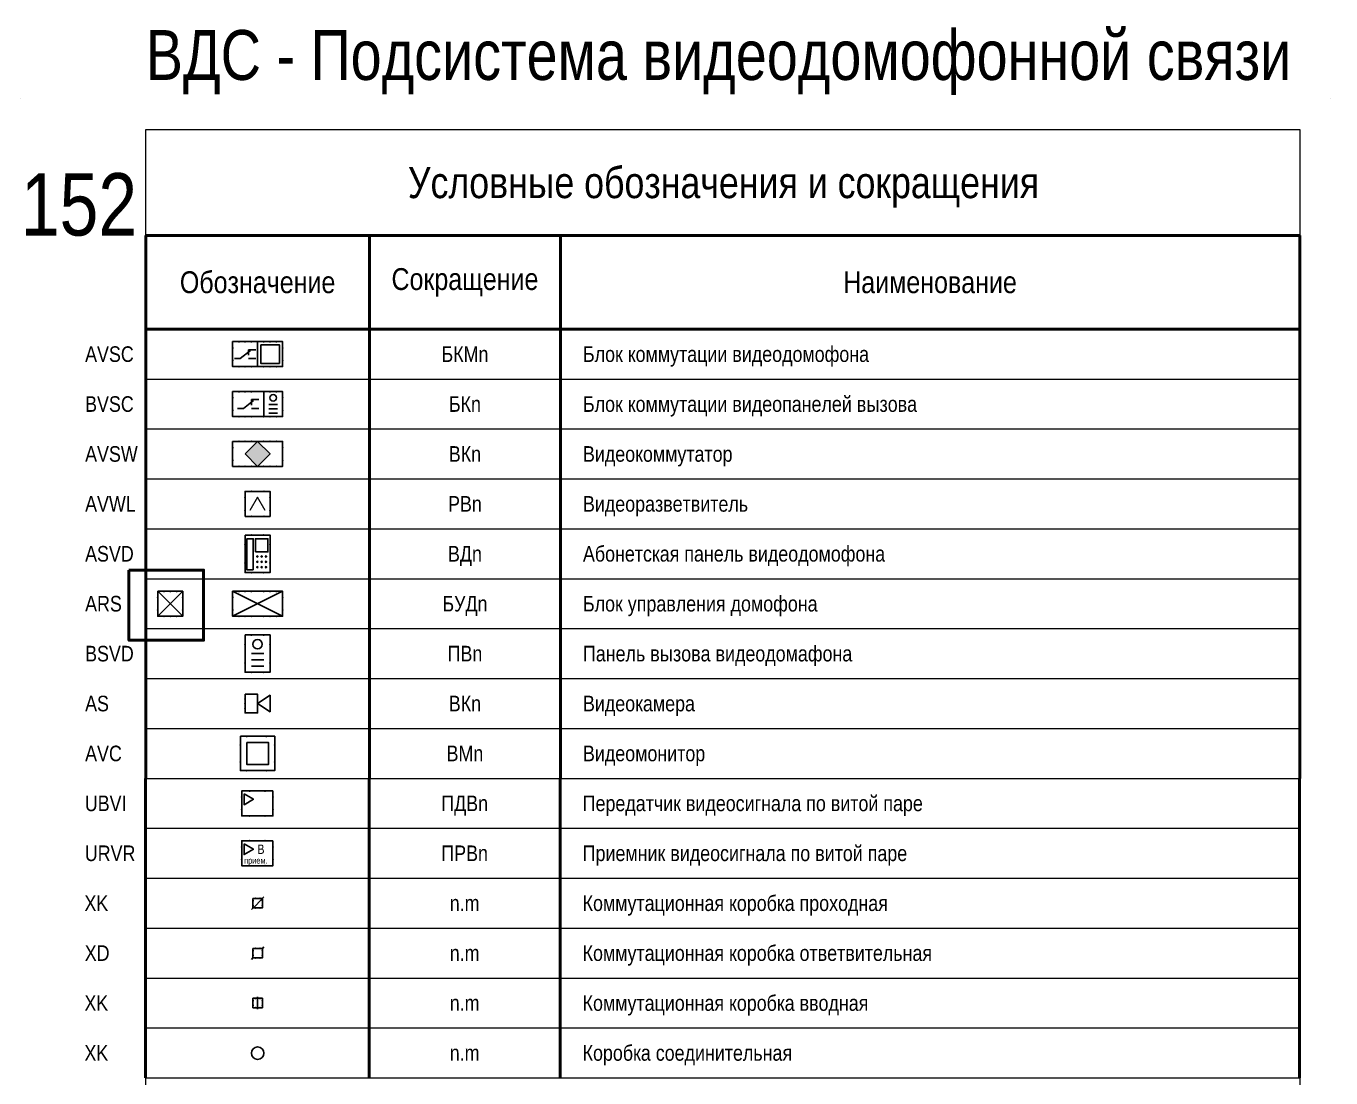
# Model space of a CAD drawing. Header units: millimetres. Extents: x -21000 to 351902, y -261781 to 19312.
# Drawn here: x 126082 to 147000, y -15700 to 1157 of the extents above; entities that cross this region are included whole.
import ezdxf
from ezdxf.enums import TextEntityAlignment as Align

# ---------------------------------------------------------------- set-up
doc = ezdxf.new("R2010")
doc.units = ezdxf.units.MM
doc.header["$MEASUREMENT"] = 0
doc.set_wipeout_variables(frame=1)
for name, color, linetype in [('_АТ-Имя', 7, 'Continuous'), ('_АТ-Спецификация', 7, 'Continuous'), ('_БЛ-Заливка', 7, 'Continuous'), ('_БЛ-Маска', 250, 'Continuous'), ('_БЛ-Рамки', 7, 'Continuous'), ('_ВДС', 152, 'Continuous')]:
    doc.layers.add(name, color=color, linetype=linetype)
doc.layers.add('_АТ-Примечания', color=250, linetype='Continuous', plot=False)
doc.layers.add('NOPRINT', color=50, linetype='Continuous', plot=False)
doc.layers.add('_Без печати', color=2, linetype='Continuous', lineweight=50, plot=False)
doc.layers.add('_БЛ-Таблицы рамки', color=7, linetype='Continuous', lineweight=0)
doc.styles.add('Arial-250', font='ARIALN.TTF', dxfattribs={"height": 250})
doc.styles.add('Arial_Narrow_shtamp', font='ARIALN.TTF')
doc.styles.add('ArialN-2.5', font='ARIALN.TTF', dxfattribs={"height": 2.5})
doc.styles.add('ArialN-250', font='ARIALN.TTF', dxfattribs={"height": 250})
doc.styles.add('ArialN-3.5', font='ARIALN.TTF', dxfattribs={"height": 3.5})
doc.styles.add('ArialN-5', font='ARIALN.TTF', dxfattribs={"height": 5})
doc.styles.add('AT-Шрифт', font='ARIALN.TTF', dxfattribs={"height": 250})
doc.styles.add('Times New Roman', font='arial.ttf', dxfattribs={"width": 0.8, "height": 2.5})

# ---------------------------------------------------------------- blocks, each defined once
blk = doc.blocks.new('*U5')
at = {"layer": '_БЛ-Таблицы рамки', "lineweight": 50}
for points in [[(0, -8), (0, 0)], [(35.87, -8), (35.87, 0)], [(66.47, -8), (66.47, 0)], [(185, -8), (185, 0)]]:
    blk.add_lwpolyline(points, dxfattribs=at)
at = {"layer": '_БЛ-Таблицы рамки', "lineweight": 0}
for points in [[(0, -8), (35.87, -8)], [(35.87, -8), (66.47, -8)], [(66.47, -8), (185, -8)]]:
    blk.add_lwpolyline(points, dxfattribs=at)
at = {"ltscale": 100, "style": 'ArialN-2.5'}
blk.add_attdef('СОКРАЩЕНИЕ_УГО', text='', height=2.5, dxfattribs=at).set_placement((51.17, -4), align=Align.MIDDLE_CENTER)
blk.add_attdef('НАИМЕНОВАНИЕ_УГО', text='', height=2.5, dxfattribs=at).set_placement((70.09, -4), align=Align.MIDDLE_LEFT)
blk = doc.blocks.new('БКМ')
blk.add_wipeout([(0, 4), (8, 4), (8, 0), (0, 0)]).dxf.layer = '_БЛ-Маска'
for p, q in [((1.22, 1.29), (2.85, 2.59)), ((2.52, 2.71), (3.7, 2.71)), ((2.52, 2.71), (2.52, 1.84)), ((4, 4), (4, 0)), ((0.3, 1.29), (1.22, 1.29)), ((2.52, 1.29), (3.7, 1.29))]:
    blk.add_line(p, q)
for points in [[(0, 4), (8, 4), (8, 0), (0, 0)], [(4.5, 3.5), (7.5, 3.5), (7.5, 0.5), (4.5, 0.5)]]:
    blk.add_lwpolyline(points, close=True)
at = {"color": 0, "linetype": 'ByBlock', "lineweight": -2, "ltscale": 100}
for p in [(0, 3), (1, 4), (2, 4), (3, 4), (5, 4), (6, 4), (7, 4), (8, 3), (0, 1), (8, 1), (1, 0), (2, 0), (3, 0), (5, 0), (6, 0), (7, 0)]:
    blk.add_point(p, dxfattribs=at)
at = {"layer": '_АТ-Имя', "ltscale": 100, "style": 'AT-Шрифт'}
blk.add_attdef('NUMBER', text='', height=2, dxfattribs=at).set_placement((0, 4), align=Align.BOTTOM_LEFT)
at = {"layer": '_АТ-Примечания', "ltscale": 100, "style": 'AT-Шрифт', "flags": 1}
for tag, p in [('ABBREVIATION', (0, 0.5)), ('COMMENT1', (0, 0.04)), ('COMMENT2', (0, -0.42)), ('COMMENT3', (0, -0.88))]:
    blk.add_attdef(tag, p, '', height=0.25, dxfattribs=at)
at = {"layer": '_АТ-Спецификация', "ltscale": 100, "style": 'AT-Шрифт', "flags": 1}
for tag, p in [('NUM', (0, 4)), ('CODE', (0, 2.5)), ('DESCRIPTION', (0, 3.5)), ('NAME', (0, 3)), ('MADEBY', (0, 2)), ('POSITION', (0, 1.5)), ('POSITION2', (0, 1))]:
    blk.add_attdef(tag, p, '', height=0.25, dxfattribs=at)
blk = doc.blocks.new('БКв')
blk.add_wipeout([(0, 4), (8, 4), (8, 0), (0, 0)]).dxf.layer = '_БЛ-Маска'
for p, q in [((1.72, 1.29), (3.35, 2.59)), ((3.02, 2.71), (4.2, 2.71)), ((3.02, 2.71), (3.02, 1.84)), ((5, 4), (5, 0)), ((0.8, 1.29), (1.72, 1.29)), ((3.02, 1.29), (4.2, 1.29))]:
    blk.add_line(p, q)
at = {"color": 0, "linetype": 'ByBlock', "lineweight": -2, "ltscale": 100}
for p, q in [((5.8, 1.95), (7.2, 1.95)), ((5.8, 1.25), (7.2, 1.25)), ((7.2, 0.55), (5.8, 0.55))]:
    blk.add_line(p, q, dxfattribs=at)
blk.add_lwpolyline([(0, 4), (8, 4), (8, 0), (0, 0)], close=True)
blk.add_circle((6.5, 3), 0.525, dxfattribs=at)
for p in [(0, 3), (1, 4), (2, 4), (3, 4), (5, 4), (6, 4), (7, 4), (8, 3), (0, 1), (8, 1), (1, 0), (2, 0), (3, 0), (5, 0), (6, 0), (7, 0)]:
    blk.add_point(p, dxfattribs=at)
at = {"layer": '_АТ-Имя', "ltscale": 100, "style": 'AT-Шрифт'}
blk.add_attdef('NUMBER', text='', height=2, dxfattribs=at).set_placement((0, 4), align=Align.BOTTOM_LEFT)
at = {"layer": '_АТ-Примечания', "ltscale": 100, "style": 'AT-Шрифт', "flags": 1}
for tag, p in [('ABBREVIATION', (0, 0.5)), ('COMMENT1', (0, 0.04)), ('COMMENT2', (0, -0.42)), ('COMMENT3', (0, -0.88))]:
    blk.add_attdef(tag, p, '', height=0.25, dxfattribs=at)
at = {"layer": '_АТ-Спецификация', "ltscale": 100, "style": 'AT-Шрифт', "flags": 1}
for tag, p in [('NUM', (0, 4)), ('CODE', (0, 2.5)), ('DESCRIPTION', (0, 3.5)), ('NAME', (0, 3)), ('MADEBY', (0, 2)), ('POSITION', (0, 1.5)), ('POSITION2', (0, 1))]:
    blk.add_attdef(tag, p, '', height=0.25, dxfattribs=at)
blk = doc.blocks.new('ВК')
blk.add_wipeout([(0, 4), (8, 4), (8, 0), (0, 0)]).dxf.layer = '_БЛ-Маска'
at = {"layer": '_БЛ-Заливка', "linetype": 'ByBlock', "lineweight": -2}
blk.add_hatch(color=152, dxfattribs=at).paths.add_polyline_path([(2, 2), (4, 0), (6, 2), (4, 4)])
blk.add_lwpolyline([(0, 4), (8, 4), (8, 0), (0, 0)], close=True)
blk.add_lwpolyline([(2, 2), (4, 4), (6, 2), (4, 0), (2, 2)])
at = {"color": 0, "linetype": 'ByBlock', "lineweight": -2, "ltscale": 100}
for p in [(0, 3), (1, 4), (2, 4), (3, 4), (5, 4), (6, 4), (7, 4), (8, 3), (0, 1), (8, 1), (1, 0), (2, 0), (3, 0), (5, 0), (6, 0), (7, 0)]:
    blk.add_point(p, dxfattribs=at)
at = {"layer": '_АТ-Имя', "ltscale": 100, "style": 'AT-Шрифт'}
blk.add_attdef('NUMBER', text='', height=2, dxfattribs=at).set_placement((0, 4), align=Align.BOTTOM_LEFT)
at = {"layer": '_АТ-Примечания', "ltscale": 100, "style": 'AT-Шрифт', "flags": 1}
for tag, p in [('ABBREVIATION', (0, 0.5)), ('COMMENT1', (0, 0.04)), ('COMMENT2', (0, -0.42)), ('COMMENT3', (0, -0.88))]:
    blk.add_attdef(tag, p, '', height=0.25, dxfattribs=at)
at = {"layer": '_АТ-Спецификация', "ltscale": 100, "style": 'AT-Шрифт', "flags": 1}
for tag, p in [('NUM', (0, 4)), ('CODE', (0, 2.5)), ('DESCRIPTION', (0, 3.5)), ('NAME', (0, 3)), ('MADEBY', (0, 2)), ('POSITION', (0, 1.5)), ('POSITION2', (0, 1))]:
    blk.add_attdef(tag, p, '', height=0.25, dxfattribs=at)
blk = doc.blocks.new('РВ')
blk.add_wipeout([(-2, -2), (2, -2), (2, 2), (-2, 2)]).dxf.layer = '_БЛ-Маска'
at = {"lineweight": 5}
for p, q in [((0, 1.06), (-1.22, -1.06)), ((1.22, -1.06), (0, 1.06))]:
    blk.add_line(p, q, dxfattribs=at)
blk.add_lwpolyline([(-2, -2), (2, -2), (2, 2), (-2, 2)], close=True)
at = {"ltscale": 100}
for p in [(-2, 1.01), (-1.02, 2), (1.02, 2), (2, 1.01), (-2, -1.01), (-1.02, -2), (1.02, -2), (2, -1.01)]:
    blk.add_point(p, dxfattribs=at)
at = {"layer": '_АТ-Имя', "ltscale": 100, "style": 'AT-Шрифт'}
blk.add_attdef('NUMBER', text='', height=2, dxfattribs=at).set_placement((-2, 2), align=Align.BOTTOM_LEFT)
at = {"layer": '_АТ-Примечания', "ltscale": 100, "style": 'AT-Шрифт', "flags": 1}
for tag, p in [('ABBREVIATION', (-2, -1.5)), ('COMMENT1', (-2, -1.96)), ('COMMENT2', (-2, -2.42)), ('COMMENT3', (-2, -2.88))]:
    blk.add_attdef(tag, p, '', height=0.25, dxfattribs=at)
at = {"layer": '_АТ-Спецификация', "ltscale": 100, "style": 'AT-Шрифт', "flags": 1}
for tag, p in [('NUM', (-2, 2)), ('CODE', (-2, 0.5)), ('DESCRIPTION', (-2, 1.5)), ('NAME', (-2, 1)), ('MADEBY', (-2, 0)), ('POSITION', (-2, -0.5)), ('POSITION2', (-2, -1))]:
    blk.add_attdef(tag, p, '', height=0.25, dxfattribs=at)
blk = doc.blocks.new('АПвд')
blk.add_wipeout([(-2, 6), (2, 6), (2, 0), (-2, 0)]).dxf.layer = '_БЛ-Маска'
at = {"layer": '_БЛ-Заливка', "ltscale": 100}
h = blk.add_hatch(color=152, dxfattribs=at)
h.dxf.hatch_style = 1
h.paths.add_polyline_path([(0.05, 2.57, 1), (-0.15, 2.57, 1)])
h.paths.add_polyline_path([(0.55, 2.57, 1), (0.75, 2.57, 1)])
h.paths.add_polyline_path([(1.45, 2.57, 1), (1.25, 2.57, 1)])
h.paths.add_polyline_path([(1.25, 1.71, 1), (1.45, 1.71, 1)])
h.paths.add_polyline_path([(0.75, 1.71, 1), (0.55, 1.71, 1)])
h.paths.add_polyline_path([(0.05, 1.71, 1), (-0.15, 1.71, 1)])
h.paths.add_polyline_path([(0.05, 0.85, 1), (-0.15, 0.85, 1)])
h.paths.add_polyline_path([(0.55, 0.85, 1), (0.75, 0.85, 1)])
h.paths.add_polyline_path([(1.45, 0.85, 1), (1.25, 0.85, 1)])
blk.add_lwpolyline([(-2, 6), (2, 6), (2, 0), (-2, 0)], close=True)
at = {"color": 0, "linetype": 'ByBlock', "lineweight": -2, "ltscale": 100}
for points in [[(-0.7, 0.42), (-1.7, 0.42), (-1.7, 5.42), (-0.7, 5.42)], [(-0.35, 3.3), (1.65, 3.3), (1.65, 5.42), (-0.35, 5.42)]]:
    blk.add_lwpolyline(points, close=True, dxfattribs=at)
for centre in [(-0.05, 2.57), (0.65, 2.57), (1.35, 2.57), (-0.05, 1.71), (-0.05, 0.85), (0.65, 1.71), (0.65, 0.85), (1.35, 1.71), (1.35, 0.85)]:
    blk.add_circle(centre, 0.1, dxfattribs=at)
at = {"color": 0, "ltscale": 100}
for p in [(-2, 4.5), (-1, 6), (1, 6), (2, 4.5), (-2, 1.5), (-1, 0), (1, 0), (2, 1.5)]:
    blk.add_point(p, dxfattribs=at)
at = {"layer": '_АТ-Имя', "ltscale": 100, "style": 'AT-Шрифт'}
blk.add_attdef('NUMBER', text='', height=2, dxfattribs=at).set_placement((0, 6), align=Align.BOTTOM_CENTER)
at = {"layer": '_АТ-Примечания', "ltscale": 100, "style": 'AT-Шрифт', "flags": 1}
for tag, p in [('ABBREVIATION', (-2, 2.5)), ('COMMENT1', (-2, 2.04)), ('COMMENT2', (-2, 1.58)), ('COMMENT3', (-2, 1.12))]:
    blk.add_attdef(tag, p, '', height=0.25, dxfattribs=at)
at = {"layer": '_АТ-Спецификация', "ltscale": 100, "style": 'AT-Шрифт', "flags": 1}
for tag, p in [('CODE', (-2, 4.5)), ('NUM', (-2, 6)), ('DESCRIPTION', (-2, 5.5)), ('NAME', (-2, 5)), ('MADEBY', (-2, 4)), ('POSITION', (-2, 3.5)), ('POSITION2', (-2, 3))]:
    blk.add_attdef(tag, p, '', height=0.25, dxfattribs=at)
blk = doc.blocks.new('БУВД')
blk.add_wipeout([(0, 4), (8, 4), (8, 0), (0, 0)]).dxf.layer = '_БЛ-Маска'
for p, q in [((0, 0), (8, 4)), ((0, 4), (8, 0))]:
    blk.add_line(p, q)
blk.add_lwpolyline([(0, 4), (8, 4), (8, 0), (0, 0)], close=True)
at = {"color": 0, "linetype": 'ByBlock', "lineweight": -2, "ltscale": 100}
for p in [(0, 3), (1, 4), (2, 4), (3, 4), (5, 4), (6, 4), (7, 4), (8, 3), (0, 1), (8, 1), (1, 0), (2, 0), (3, 0), (5, 0), (6, 0), (7, 0)]:
    blk.add_point(p, dxfattribs=at)
at = {"layer": '_АТ-Имя', "ltscale": 100, "style": 'AT-Шрифт'}
blk.add_attdef('NUMBER', text='', height=2, dxfattribs=at).set_placement((0, 4), align=Align.BOTTOM_LEFT)
at = {"layer": '_АТ-Примечания', "ltscale": 100, "style": 'AT-Шрифт', "flags": 1}
for tag, p in [('ABBREVIATION', (0, 0.5)), ('COMMENT1', (0, 0.04)), ('COMMENT2', (0, -0.42)), ('COMMENT3', (0, -0.88))]:
    blk.add_attdef(tag, p, '', height=0.25, dxfattribs=at)
at = {"layer": '_АТ-Спецификация', "ltscale": 100, "style": 'AT-Шрифт', "flags": 1}
for tag, p in [('NUM', (0, 4)), ('CODE', (0, 2.5)), ('DESCRIPTION', (0, 3.5)), ('NAME', (0, 3)), ('MADEBY', (0, 2)), ('POSITION', (0, 1.5)), ('POSITION2', (0, 1))]:
    blk.add_attdef(tag, p, '', height=0.25, dxfattribs=at)
blk = doc.blocks.new('ПВвд')
blk.add_wipeout([(-2, 6), (2, 6), (2, 0), (-2, 0)]).dxf.layer = '_БЛ-Маска'
at = {"color": 0, "linetype": 'ByBlock', "lineweight": -2, "ltscale": 100}
for p, q in [((-1, 3), (1, 3)), ((-1, 2), (1, 2)), ((1, 1), (-1, 1))]:
    blk.add_line(p, q, dxfattribs=at)
blk.add_lwpolyline([(-2, 6), (2, 6), (2, 0), (-2, 0)], close=True)
blk.add_circle((0, 4.5), 0.75, dxfattribs=at)
at = {"color": 0, "ltscale": 100}
for p in [(-2, 4.5), (-1, 6), (1, 6), (2, 4.5), (-2, 1.5), (-1, 0), (1, 0), (2, 1.5)]:
    blk.add_point(p, dxfattribs=at)
at = {"layer": '_АТ-Имя', "ltscale": 100, "style": 'AT-Шрифт'}
blk.add_attdef('NUMBER', text='', height=2, dxfattribs=at).set_placement((0, 6), align=Align.BOTTOM_CENTER)
at = {"layer": '_АТ-Примечания', "ltscale": 100, "style": 'AT-Шрифт', "flags": 1}
for tag, p in [('ABBREVIATION', (-2, 2.5)), ('COMMENT1', (-2, 2.04)), ('COMMENT2', (-2, 1.58)), ('COMMENT3', (-2, 1.12))]:
    blk.add_attdef(tag, p, '', height=0.25, dxfattribs=at)
at = {"layer": '_АТ-Спецификация', "ltscale": 100, "style": 'AT-Шрифт', "flags": 1}
for tag, p in [('CODE', (-2, 4.5)), ('NUM', (-2, 6)), ('DESCRIPTION', (-2, 5.5)), ('NAME', (-2, 5)), ('MADEBY', (-2, 4)), ('POSITION', (-2, 3.5)), ('POSITION2', (-2, 3))]:
    blk.add_attdef(tag, p, '', height=0.25, dxfattribs=at)
blk = doc.blocks.new('ВКвд')
at = {"layer": '_АТ-Примечания', "ltscale": 100, "style": 'AT-Шрифт', "flags": 1}
for tag, p in [('COMMENT2', (0, -2.92)), ('COMMENT3', (0, -3.38))]:
    blk.add_attdef(tag, p, '', height=0.25, dxfattribs=at)
blk.add_wipeout([(0, 1.5), (2, 1.5), (2, 0), (4, 1.33), (4, -1.33), (2, 0), (2, -1.5), (0, -1.5)]).dxf.layer = '_БЛ-Маска'
blk.add_lwpolyline([(0, 1.5), (2, 1.5), (2, 0), (4, 1.33), (4, -1.33), (2, 0), (2, -1.5), (0, -1.5), (0, 1.5)])
at = {"ltscale": 100}
for p in [(0, 0.75), (0, 0), (0, -0.75)]:
    blk.add_point(p, dxfattribs=at)
at = {"layer": '_АТ-Имя', "ltscale": 100, "style": 'AT-Шрифт'}
blk.add_attdef('NUMBER', text='', height=2, dxfattribs=at).set_placement((2, 1.5), align=Align.BOTTOM_CENTER)
at = {"layer": '_АТ-Примечания', "ltscale": 100, "style": 'AT-Шрифт', "flags": 1}
for tag, p in [('ABBREVIATION', (0, -2)), ('COMMENT1', (0, -2.46))]:
    blk.add_attdef(tag, p, '', height=0.25, dxfattribs=at)
at = {"layer": '_АТ-Спецификация', "ltscale": 100, "style": 'AT-Шрифт', "flags": 1}
for tag, p in [('CODE', (0, 0)), ('NUM', (0, 1.5)), ('DESCRIPTION', (0, 1)), ('NAME', (0, 0.5)), ('MADEBY', (0, -0.5)), ('POSITION', (0, -1)), ('POSITION2', (0, -1.5))]:
    blk.add_attdef(tag, p, '', height=0.25, dxfattribs=at)
blk = doc.blocks.new('ВМвд')
at = {"color": 0, "linetype": 'ByBlock'}
blk.add_wipeout([(-2.75, 2.75), (2.75, 2.75), (2.75, -2.75), (-2.75, -2.75)], dxfattribs=at).dxf.layer = '_БЛ-Маска'
at = {"color": 0, "linetype": 'ByBlock', "lineweight": -2}
blk.add_lwpolyline([(-2.75, 2.75), (2.75, 2.75), (2.75, -2.75), (-2.75, -2.75)], close=True, dxfattribs=at)
blk.add_lwpolyline([(-1.75, 1.75), (1.75, 1.75), (1.75, -1.75), (-1.75, -1.75)], close=True)
at = {"linetype": 'ByBlock', "lineweight": -2, "ltscale": 100}
for p in [(-1.75, 2.75), (1.38, 2.75), (-2.75, 1.38), (2.75, 1.38), (-2.75, -1.38), (2.75, -1.38), (-1.75, -2.75), (1.38, -2.75)]:
    blk.add_point(p, dxfattribs=at)
at = {"layer": '_АТ-Имя', "ltscale": 100, "style": 'AT-Шрифт'}
blk.add_attdef('NUMBER', text='', height=2, dxfattribs=at).set_placement((0, 2.75), align=Align.BOTTOM_CENTER)
at = {"layer": '_АТ-Примечания', "ltscale": 100, "style": 'AT-Шрифт', "flags": 1}
for tag, p in [('ABBREVIATION', (-2.75, -0.75)), ('COMMENT1', (-2.75, -1.21)), ('COMMENT2', (-2.75, -1.67)), ('COMMENT3', (-2.75, -2.13))]:
    blk.add_attdef(tag, p, '', height=0.25, dxfattribs=at)
at = {"layer": '_АТ-Спецификация', "ltscale": 100, "style": 'AT-Шрифт', "flags": 1}
for tag, p in [('NUM', (-2.75, 2.75)), ('DESCRIPTION', (-2.75, 2.25)), ('CODE', (-2.75, 1.25)), ('NAME', (-2.75, 1.75)), ('MADEBY', (-2.75, 0.75)), ('POSITION', (-2.75, 0.25)), ('POSITION2', (-2.75, -0.25))]:
    blk.add_attdef(tag, p, '', height=0.25, dxfattribs=at)
blk = doc.blocks.new('ПДВвд')
blk.add_wipeout([(-2.5, 4), (2.5, 4), (2.5, 0), (-2.5, 0)]).dxf.layer = '_БЛ-Маска'
blk.add_lwpolyline([(2.5, 4), (-2.5, 4), (-2.5, 0), (2.5, 0)], close=True)
blk.add_lwpolyline([(-2.13, 3.52), (-2.13, 1.79), (-0.63, 2.65), (-2.13, 3.52)])
at = {"linetype": 'ByBlock', "lineweight": -2, "ltscale": 100}
for p in [(-2.5, 3), (-1.25, 4), (1.25, 4), (2.5, 3), (-2.5, 1), (-1.25, 0), (1.25, 0), (2.5, 1)]:
    blk.add_point(p, dxfattribs=at)
at = {"layer": '_БЛ-Заливка', "color": 152, "linetype": 'ByBlock', "lineweight": -2}
blk.add_solid([(-2.13, 3.52), (-2.13, 1.79), (-0.63, 2.65), (-2.13, 3.52)], dxfattribs=at)
at = {"layer": '_АТ-Имя', "ltscale": 100, "style": 'AT-Шрифт'}
blk.add_attdef('NUMBER', text='', height=2, dxfattribs=at).set_placement((0, 4), align=Align.BOTTOM_CENTER)
at = {"layer": '_АТ-Примечания', "ltscale": 100, "style": 'AT-Шрифт', "flags": 1}
for tag, p in [('ABBREVIATION', (-2.5, 0.5)), ('COMMENT1', (-2.5, 0.04)), ('COMMENT2', (-2.5, -0.42)), ('COMMENT3', (-2.5, -0.88))]:
    blk.add_attdef(tag, p, '', height=0.25, dxfattribs=at)
at = {"layer": '_АТ-Спецификация', "ltscale": 100, "style": 'AT-Шрифт', "flags": 1}
for tag, p in [('NUM', (-2.5, 4)), ('CODE', (-2.5, 2.5)), ('DESCRIPTION', (-2.5, 3.5)), ('NAME', (-2.5, 3)), ('MADEBY', (-2.5, 2)), ('POSITION', (-2.5, 1.5)), ('POSITION2', (-2.5, 1))]:
    blk.add_attdef(tag, p, '', height=0.25, dxfattribs=at)
blk = doc.blocks.new('ПРВвд')
blk.add_wipeout([(-2.5, 4), (2.5, 4), (2.5, 0), (-2.5, 0)]).dxf.layer = '_БЛ-Маска'
blk.add_lwpolyline([(2.5, 4), (-2.5, 4), (-2.5, 0), (2.5, 0)], close=True)
blk.add_lwpolyline([(-2.13, 3.52), (-2.13, 1.79), (-0.63, 2.65), (-2.13, 3.52)])
at = {"linetype": 'ByBlock', "lineweight": -2, "ltscale": 100}
for p in [(-2.5, 3), (-1.25, 4), (1.25, 4), (2.5, 3), (-2.5, 1), (-1.25, 0), (1.25, 0), (2.5, 1)]:
    blk.add_point(p, dxfattribs=at)
at = {"layer": '_БЛ-Заливка', "color": 152, "linetype": 'ByBlock', "lineweight": -2}
blk.add_solid([(-2.13, 3.52), (-2.13, 1.79), (-0.63, 2.65), (-2.13, 3.52)], dxfattribs=at)
at = {"color": 7, "style": 'AT-Шрифт'}
for s, height, p in [('В', 1.5, (0, 2.65)), ('прием.', 1, (-2.13, 0.84))]:
    blk.add_text(s, height=height, dxfattribs=at).set_placement(p, align=Align.MIDDLE_LEFT)
at = {"layer": '_АТ-Имя', "ltscale": 100, "style": 'AT-Шрифт'}
blk.add_attdef('NUMBER', text='', height=2, dxfattribs=at).set_placement((0, 4), align=Align.BOTTOM_CENTER)
at = {"layer": '_АТ-Примечания', "ltscale": 100, "style": 'AT-Шрифт', "flags": 1}
for tag, p in [('ABBREVIATION', (-2.5, 0.5)), ('COMMENT1', (-2.5, 0.04)), ('COMMENT2', (-2.5, -0.42)), ('COMMENT3', (-2.5, -0.88))]:
    blk.add_attdef(tag, p, '', height=0.25, dxfattribs=at)
at = {"layer": '_АТ-Спецификация', "ltscale": 100, "style": 'AT-Шрифт', "flags": 1}
for tag, p in [('NUM', (-2.5, 4)), ('CODE', (-2.5, 2.5)), ('DESCRIPTION', (-2.5, 3.5)), ('NAME', (-2.5, 3)), ('MADEBY', (-2.5, 2)), ('POSITION', (-2.5, 1.5)), ('POSITION2', (-2.5, 1))]:
    blk.add_attdef(tag, p, '', height=0.25, dxfattribs=at)
blk = doc.blocks.new('*U2')
at = {"layer": 'NOPRINT', "lineweight": 0}
for points in [[(0, 297), (0, 297), (0, 297), (0, 297)], [(210, 297), (210, 297), (210, 297), (210, 297)], [(20, 292), (205, 292), (205, 5), (20, 5)]]:
    blk.add_lwpolyline(points, close=True, dxfattribs=at)
at = {"layer": 'NOPRINT', "color": 1, "lineweight": 0, "style": 'Arial_Narrow_shtamp'}
blk.add_attdef('N_LISTA', text='', height=2, dxfattribs=at).set_placement((90.17, 7.42), align=Align.MIDDLE_LEFT)
blk = doc.blocks.new('УГО_Заголовок')
at = {"layer": '_БЛ-Таблицы рамки', "lineweight": 50}
for points in [[(185, -17), (0, -17)], [(0, -17), (0, -32)], [(35.87, -32), (35.87, -17)], [(66.47, -32), (66.47, -17)], [(185, -32), (185, -17)], [(0, -32), (185, -32)]]:
    blk.add_lwpolyline(points, dxfattribs=at)
at = {"lineweight": 0, "char_height": 3.5, "attachment_point": 5, "style": 'ArialN-3.5'}
for s, insert, width in [('Обозначение', (17.93, -24.5), 35.866), ('Сокращение', (51.17, -24.5), 30.5993), ('Наименование', (125.73, -24.5), 118.5347)]:
    blk.add_mtext(s, dxfattribs=dict(at, insert=insert, width=width))
at = {"lineweight": -2, "style": 'ArialN-5', "flags": 8}
blk.add_attdef('УОИС_ЗАГОЛОВОК', text='', height=5, dxfattribs=at).set_placement((92.62, -9.5), align=Align.MIDDLE_CENTER)
blk = doc.blocks.new('КСвд')
at = {"layer": '_АТ-Имя', "ltscale": 100, "style": 'AT-Шрифт'}
blk.add_attdef('NUMBER', text='', height=2, dxfattribs=at).set_placement((0, 0.5), align=Align.BOTTOM_CENTER)
at = {"layer": '_АТ-Примечания', "ltscale": 100, "style": 'AT-Шрифт', "flags": 1}
for tag, p in [('ABBREVIATION', (0, -3.5)), ('COMMENT1', (0, -3.96)), ('COMMENT2', (0, -4.42)), ('COMMENT3', (0, -4.88))]:
    blk.add_attdef(tag, p, '', height=0.25, dxfattribs=at)
at = {"layer": '_АТ-Спецификация', "ltscale": 100, "style": 'AT-Шрифт', "flags": 1}
for tag, p in [('NUM', (0, 0)), ('DESCRIPTION', (0, -0.5)), ('NAME', (0, -1)), ('CODE', (0, -1.5)), ('MADEBY', (0, -2)), ('POSITION', (0, -2.5)), ('POSITION2', (0, -3))]:
    blk.add_attdef(tag, p, '', height=0.25, dxfattribs=at)
blk.add_wipeout([(0.5, 0), (0.5, -0.03), (0.5, -0.06), (0.49, -0.09), (0.48, -0.12), (0.48, -0.15), (0.46, -0.18), (0.45, -0.21), (0.44, -0.24), (0.42, -0.27), (0.4, -0.29), (0.39, -0.32), (0.36, -0.34), (0.34, -0.36), (0.32, -0.39), (0.29, -0.4), (0.27, -0.42), (0.24, -0.44), (0.21, -0.45), (0.18, -0.46), (0.15, -0.48), (0.12, -0.48), (0.09, -0.49), (0.06, -0.5), (0.03, -0.5), (0, -0.5), (-0.03, -0.5), (-0.06, -0.5), (-0.09, -0.49), (-0.12, -0.48), (-0.15, -0.48), (-0.18, -0.46), (-0.21, -0.45), (-0.24, -0.44), (-0.27, -0.42), (-0.29, -0.4), (-0.32, -0.39), (-0.34, -0.36), (-0.36, -0.34), (-0.39, -0.32), (-0.4, -0.29), (-0.42, -0.27), (-0.44, -0.24), (-0.45, -0.21), (-0.46, -0.18), (-0.48, -0.15), (-0.48, -0.12), (-0.49, -0.09), (-0.5, -0.06), (-0.5, -0.03), (-0.5, 0), (-0.5, 0.03), (-0.5, 0.06), (-0.49, 0.09), (-0.48, 0.12), (-0.48, 0.15), (-0.46, 0.18), (-0.45, 0.21), (-0.44, 0.24), (-0.42, 0.27), (-0.4, 0.29), (-0.39, 0.32), (-0.36, 0.34), (-0.34, 0.36), (-0.32, 0.39), (-0.29, 0.4), (-0.27, 0.42), (-0.24, 0.44), (-0.21, 0.45), (-0.18, 0.46), (-0.15, 0.48), (-0.12, 0.48), (-0.09, 0.49), (-0.06, 0.5), (-0.03, 0.5), (0, 0.5), (0.03, 0.5), (0.06, 0.5), (0.09, 0.49), (0.12, 0.48), (0.15, 0.48), (0.18, 0.46), (0.21, 0.45), (0.24, 0.44), (0.27, 0.42), (0.29, 0.4), (0.32, 0.39), (0.34, 0.36), (0.36, 0.34), (0.39, 0.32), (0.4, 0.29), (0.42, 0.27), (0.44, 0.24), (0.45, 0.21), (0.46, 0.18), (0.48, 0.15), (0.48, 0.12), (0.49, 0.09), (0.5, 0.06), (0.5, 0.03)]).dxf.layer = '_БЛ-Маска'
blk.add_circle((0, 0), 0.5)
blk = doc.blocks.new('КОвд')
at = {"layer": '_АТ-Имя', "ltscale": 100, "style": 'AT-Шрифт'}
blk.add_attdef('NUMBER', text='', height=2, dxfattribs=at).set_placement((0, 0.38), align=Align.BOTTOM_CENTER)
at = {"layer": '_АТ-Примечания', "ltscale": 100, "style": 'AT-Шрифт', "flags": 1}
for tag, p in [('ABBREVIATION', (-0.38, -3.12)), ('COMMENT1', (-0.38, -3.59)), ('COMMENT2', (-0.38, -4.05)), ('COMMENT3', (-0.38, -4.51))]:
    blk.add_attdef(tag, p, '', height=0.25, dxfattribs=at)
at = {"layer": '_АТ-Спецификация', "ltscale": 100, "style": 'AT-Шрифт', "flags": 1}
for tag, p in [('NUM', (-0.38, 0.38)), ('DESCRIPTION', (-0.38, -0.12)), ('CODE', (-0.38, -1.12)), ('NAME', (-0.38, -0.62)), ('MADEBY', (-0.38, -1.62)), ('POSITION', (-0.38, -2.12)), ('POSITION2', (-0.38, -2.62))]:
    blk.add_attdef(tag, p, '', height=0.25, dxfattribs=at)
at = {"ltscale": 100}
blk.add_wipeout([(-0.38, 0.38), (0.38, 0.38), (0.38, -0.38), (-0.38, -0.38)], dxfattribs=at).dxf.layer = '_БЛ-Маска'
for p, q in [((0.38, 0.38), (0.5, 0.5)), ((-0.5, -0.5), (-0.38, -0.38))]:
    blk.add_line(p, q)
blk.add_lwpolyline([(-0.38, 0.38), (0.38, 0.38), (0.38, -0.38), (-0.38, -0.38)], close=True, dxfattribs=at)
at = {"linetype": 'ByBlock', "lineweight": -2, "ltscale": 100}
for p in [(-0.38, 0.19), (-0.19, 0.38), (0.19, 0.38), (0.38, 0.19), (-0.38, -0.19), (-0.19, -0.38), (0.19, -0.38), (0.38, -0.19)]:
    blk.add_point(p, dxfattribs=at)
blk = doc.blocks.new('КПвд')
at = {"layer": '_АТ-Имя', "ltscale": 100, "style": 'AT-Шрифт'}
blk.add_attdef('NUMBER', text='', height=2, dxfattribs=at).set_placement((0, 0.38), align=Align.BOTTOM_CENTER)
at = {"layer": '_АТ-Примечания', "ltscale": 100, "style": 'AT-Шрифт', "flags": 1}
for tag, p in [('ABBREVIATION', (-0.38, -3.12)), ('COMMENT1', (-0.38, -3.59)), ('COMMENT2', (-0.38, -4.05)), ('COMMENT3', (-0.38, -4.51))]:
    blk.add_attdef(tag, p, '', height=0.25, dxfattribs=at)
at = {"layer": '_АТ-Спецификация', "ltscale": 100, "style": 'AT-Шрифт', "flags": 1}
for tag, p in [('NUM', (-0.38, 0.38)), ('DESCRIPTION', (-0.38, -0.12)), ('CODE', (-0.38, -1.12)), ('NAME', (-0.38, -0.62)), ('MADEBY', (-0.38, -1.62)), ('POSITION', (-0.38, -2.12)), ('POSITION2', (-0.38, -2.62))]:
    blk.add_attdef(tag, p, '', height=0.25, dxfattribs=at)
at = {"ltscale": 100}
blk.add_wipeout([(-0.38, 0.38), (0.38, 0.38), (0.38, -0.38), (-0.38, -0.38)], dxfattribs=at).dxf.layer = '_БЛ-Маска'
blk.add_line((-0.5, -0.5), (0.5, 0.5))
blk.add_lwpolyline([(-0.38, 0.38), (0.38, 0.38), (0.38, -0.38), (-0.38, -0.38)], close=True, dxfattribs=at)
at = {"linetype": 'ByBlock', "lineweight": -2, "ltscale": 100}
for p in [(-0.38, 0.19), (-0.19, 0.38), (0.19, 0.38), (0.38, 0.19), (-0.38, -0.19), (-0.19, -0.38), (0.19, -0.38), (0.38, -0.19)]:
    blk.add_point(p, dxfattribs=at)
blk = doc.blocks.new('КВвд')
at = {"layer": '_АТ-Имя', "ltscale": 100, "style": 'AT-Шрифт'}
blk.add_attdef('NUMBER', text='', height=2, dxfattribs=at).set_placement((0, 0.38), align=Align.BOTTOM_CENTER)
at = {"layer": '_АТ-Примечания', "ltscale": 100, "style": 'AT-Шрифт', "flags": 1}
for tag, p in [('ABBREVIATION', (-0.38, -3.12)), ('COMMENT1', (-0.38, -3.59)), ('COMMENT2', (-0.38, -4.05)), ('COMMENT3', (-0.38, -4.51))]:
    blk.add_attdef(tag, p, '', height=0.25, dxfattribs=at)
at = {"layer": '_АТ-Спецификация', "ltscale": 100, "style": 'AT-Шрифт', "flags": 1}
for tag, p in [('NUM', (-0.38, 0.38)), ('DESCRIPTION', (-0.38, -0.12)), ('CODE', (-0.38, -1.12)), ('NAME', (-0.38, -0.62)), ('MADEBY', (-0.38, -1.62)), ('POSITION', (-0.38, -2.12)), ('POSITION2', (-0.38, -2.62))]:
    blk.add_attdef(tag, p, '', height=0.25, dxfattribs=at)
at = {"ltscale": 100}
blk.add_wipeout([(-0.38, 0.38), (0.38, 0.38), (0.38, -0.38), (-0.38, -0.38)], dxfattribs=at).dxf.layer = '_БЛ-Маска'
blk.add_lwpolyline([(-0.38, 0.38), (0.38, 0.38), (0.38, -0.38), (-0.38, -0.38)], close=True, dxfattribs=at)
at = {"ltscale": 200}
blk.add_lwpolyline([(0, 0.5), (0, -0.5)], dxfattribs=at)
at = {"linetype": 'ByBlock', "lineweight": -2, "ltscale": 100}
for p in [(-0.38, 0.19), (-0.19, 0.38), (0.19, 0.38), (0.38, 0.19), (-0.38, -0.19), (-0.19, -0.38), (0.19, -0.38), (0.38, -0.19)]:
    blk.add_point(p, dxfattribs=at)
blk = doc.blocks.new('2')
blk.add_wipeout([(0, 4), (4, 4), (4, 0), (0, 0)]).dxf.layer = '_БЛ-Маска'
for p, q in [((0, 0), (4, 4)), ((0, 4), (4, 0))]:
    blk.add_line(p, q)
blk.add_lwpolyline([(0, 4), (4, 4), (4, 0), (0, 0)], close=True)
at = {"color": 0, "linetype": 'ByBlock', "lineweight": -2, "ltscale": 100}
for p in [(0, 3), (1, 4), (2, 4), (3, 4), (4, 3), (0, 1), (4, 1), (1, 0), (2, 0), (3, 0)]:
    blk.add_point(p, dxfattribs=at)
at = {"layer": '_АТ-Имя', "ltscale": 100, "style": 'AT-Шрифт'}
blk.add_attdef('NUMBER', text='', height=2, dxfattribs=at).set_placement((0, 4), align=Align.BOTTOM_LEFT)
at = {"layer": '_АТ-Примечания', "ltscale": 100, "style": 'AT-Шрифт', "flags": 1}
for tag, p in [('ABBREVIATION', (0, 0.5)), ('COMMENT1', (0, 0.04)), ('COMMENT2', (0, -0.42)), ('COMMENT3', (0, -0.88))]:
    blk.add_attdef(tag, p, '', height=0.25, dxfattribs=at)
at = {"layer": '_АТ-Спецификация', "ltscale": 100, "style": 'AT-Шрифт', "flags": 1}
for tag, p in [('NUM', (0, 4)), ('CODE', (0, 2.5)), ('DESCRIPTION', (0, 3.5)), ('NAME', (0, 3)), ('MADEBY', (0, 2)), ('POSITION', (0, 1.5)), ('POSITION2', (0, 1))]:
    blk.add_attdef(tag, p, '', height=0.25, dxfattribs=at)

msp = doc.modelspace()

# ---------------------------------------------------------------- block references
at = {"color": 6, "lineweight": 0}
ref = msp.add_blockref('УГО_Заголовок', (128000, -500), dxfattribs=dict(at, xscale=100, yscale=100, zscale=100))
ref.add_attrib('УОИС_ЗАГОЛОВОК', 'Условные обозначения и сокращения', dxfattribs={"lineweight": -2, "height": 500, "style": 'ArialN-5'}).set_placement((137262, -1350), align=Align.MIDDLE_CENTER)
at = {"xscale": 100, "yscale": 100, "zscale": 100}
for p, values in [((128000, -3700), {'СОКРАЩЕНИЕ_УГО': 'БКМn', 'НАИМЕНОВАНИЕ_УГО': 'Блок коммутации видеодомофона'}), ((128000, -4500), {'СОКРАЩЕНИЕ_УГО': 'БКn', 'НАИМЕНОВАНИЕ_УГО': 'Блок коммутации видеопанелей вызова'}), ((128000, -5300), {'СОКРАЩЕНИЕ_УГО': 'ВКn', 'НАИМЕНОВАНИЕ_УГО': 'Видеокоммутатор'}), ((128000, -6100), {'СОКРАЩЕНИЕ_УГО': 'РВn', 'НАИМЕНОВАНИЕ_УГО': 'Видеоразветвитель'}), ((128000, -6900), {'СОКРАЩЕНИЕ_УГО': 'ВДn', 'НАИМЕНОВАНИЕ_УГО': 'Абонетская панель видеодомофона'}), ((128000, -7700), {'СОКРАЩЕНИЕ_УГО': 'БУДn', 'НАИМЕНОВАНИЕ_УГО': 'Блок управления домофона'}), ((128000, -8500), {'СОКРАЩЕНИЕ_УГО': 'ПВn', 'НАИМЕНОВАНИЕ_УГО': 'Панель вызова видеодомафона'}), ((128000, -9300), {'СОКРАЩЕНИЕ_УГО': 'ВКn', 'НАИМЕНОВАНИЕ_УГО': 'Видеокамера'}), ((128000, -10100), {'СОКРАЩЕНИЕ_УГО': 'ВМn', 'НАИМЕНОВАНИЕ_УГО': 'Видеомонитор'}), ((127995, -10900), {'СОКРАЩЕНИЕ_УГО': 'ПДВn', 'НАИМЕНОВАНИЕ_УГО': 'Передатчик видеосигнала по витой паре'}), ((127995, -11700), {'СОКРАЩЕНИЕ_УГО': 'ПРВn', 'НАИМЕНОВАНИЕ_УГО': 'Приемник видеосигнала по витой паре'}), ((127995, -12500), {'СОКРАЩЕНИЕ_УГО': 'n.m', 'НАИМЕНОВАНИЕ_УГО': 'Коммутационная коробка проходная'}), ((127995, -13300), {'СОКРАЩЕНИЕ_УГО': 'n.m', 'НАИМЕНОВАНИЕ_УГО': 'Коммутационная коробка ответвительная'}), ((127995, -14100), {'СОКРАЩЕНИЕ_УГО': 'n.m', 'НАИМЕНОВАНИЕ_УГО': 'Коммутационная коробка вводная'}), ((127995, -14900), {'СОКРАЩЕНИЕ_УГО': 'n.m', 'НАИМЕНОВАНИЕ_УГО': 'Коробка соединительная'})]:
    msp.add_blockref('*U5', p, dxfattribs=at).add_auto_attribs(values)
at = {"layer": '_БЛ-Рамки', "ltscale": 100, "xscale": 100, "yscale": 100, "zscale": 100}
msp.add_blockref('*U2', (147000, -29700), dxfattribs=at)

# ---------------------------------------------------------------- texts
at = {"style": 'ArialN-250'}
for s, p in [('AVSC', (127028, -4100, -900)), ('BVSC', (127028, -4900, -900)), ('AVSW', (127028, -5700, -900)), ('AVWL', (127028, -6500, -900)), ('ASVD', (127028, -7300, -900)), ('ARS', (127028, -8100, -900)), ('BSVD', (127028, -8900, -900)), ('AVC', (127028, -10500, -900)), ('UBVI', (127023, -11300, -900)), ('URVR', (127023, -12100, -900))]:
    msp.add_text(s, height=250, dxfattribs=at).set_placement(p, align=Align.MIDDLE_LEFT)
at = {"color": 3}
for s, style, p in [('AS', 'ArialN-250', (127028, -9700, -900)), ('XK', 'Arial-250', (127017, -12900, -900)), ('XD', 'Arial-250', (127022, -13700, -900)), ('XK', 'Arial-250', (127017, -14500, -900)), ('XK', 'ArialN-250', (127017, -15300, -900))]:
    msp.add_text(s, height=250, dxfattribs=dict(at, style=style)).set_placement(p, align=Align.MIDDLE_LEFT)
at = {"layer": '_ВДС', "color": 152, "style": 'Times New Roman', "width": 0.8}
for s, height, p in [('ВДС - Подсистема видеодомофонной связи', 800, (128000, 294, -900)), ('152', 1000, (125997, -2200, -900))]:
    msp.add_text(s, height=height, dxfattribs=at).set_placement(p)

# ---------------------------------------------------------------- next in the draw order: block references
at = {"layer": '_ВДС', "ltscale": 100, "xscale": 100, "yscale": 100, "zscale": 0.1}
for name, p in [('БКМ', (129393, -4300)), ('БКв', (129393, -5100)), ('ВК', (129393, -5900)), ('РВ', (129793, -6500)), ('АПвд', (129793, -7600)), ('БУВД', (129393, -8300)), ('ПВвд', (129793, -9200)), ('ВКвд', (129593, -9700)), ('ВМвд', (129793, -10500)), ('ПДВвд', (129789, -11500)), ('ПРВвд', (129789, -12300))]:
    msp.add_blockref(name, p, dxfattribs=at)

# ---------------------------------------------------------------- next in the draw order: block references
at = {"layer": '_БЛ-Рамки', "ltscale": 100, "xscale": 100, "yscale": 100, "zscale": 100}
msp.add_blockref('*U2', (126000, -29700), dxfattribs=at)

# ---------------------------------------------------------------- next in the draw order: block references
at = {"layer": '_ВДС', "ltscale": 100}
for name, p, xscale, yscale, zscale in [('2', (128193, -8300), 100, 100, 0.1), ('КПвд', (129793, -12900), 200, 200, 0.2), ('КОвд', (129793, -13700), 200, 200, 0.2), ('КВвд', (129793, -14500), 200, 200, 0.2), ('КСвд', (129793, -15303), 200, 200, 0.2)]:
    msp.add_blockref(name, p, dxfattribs=dict(at, xscale=xscale, yscale=yscale, zscale=zscale))

# ---------------------------------------------------------------- next in the draw order: linework, layer by layer
at = {"layer": '_Без печати', "color": 6, "ltscale": 100}
msp.add_lwpolyline([(127730, -7562), (128926, -7562), (128926, -8686), (127730, -8686)], close=True, dxfattribs=at)

doc.saveas('drawing.dxf')
